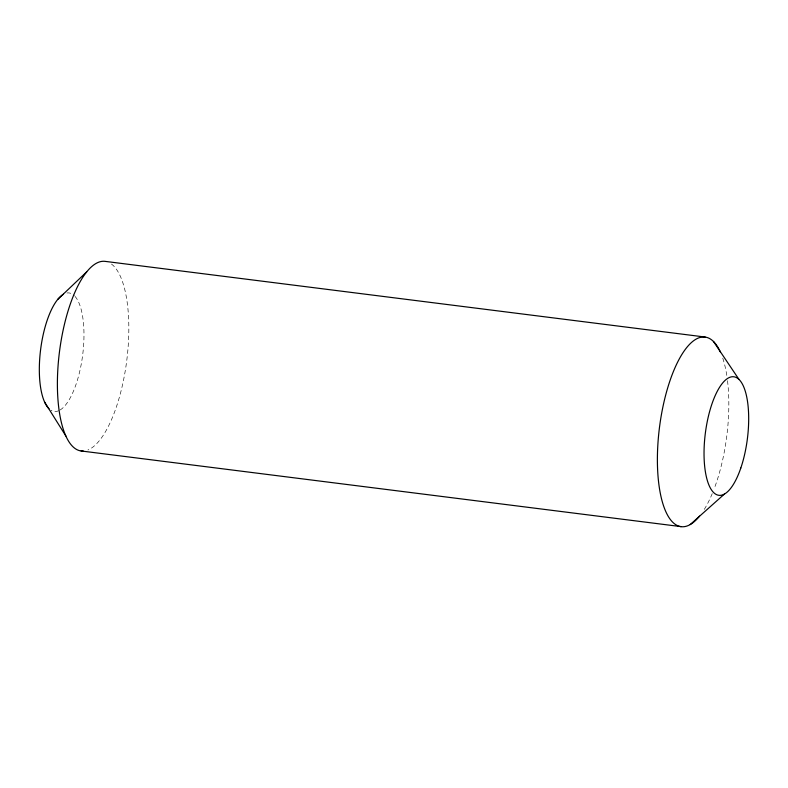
<?xml version="1.0" encoding="UTF-8"?>
<svg xmlns="http://www.w3.org/2000/svg" width="788" height="788" viewBox="0 0 788 788"><rect width="100%" height="100%" fill="white"/><g stroke="black" fill="none" stroke-linecap="round" stroke-linejoin="round"><path stroke-width="0.59" stroke-dasharray="3.94 2.96" d="M111.463 264.049A95.555 33.923 -82.8 0 1 126.75 360.559A95.555 33.923 -82.8 0 1 87.901 449.987M66.921 292.988A59.721 21.197 -82.8 0 1 74.338 295.677M75.018 296.386A59.721 21.197 -82.8 0 1 82.533 356.038A59.721 21.197 -82.8 0 1 59.839 410.134M58.686 410.715A59.721 21.197 -82.8 0 1 50.944 410.282M722.754 358.166A95.555 33.923 -82.8 0 1 726.851 375.817M727.511 380.673A95.555 33.923 -82.8 0 1 714.086 489.013M712.254 493.593A95.555 33.923 -82.8 0 1 703.428 510.722"/><path stroke-width="1.18" d="M57.642 299.509L86.69 271.87M690.219 524.542L724.536 493.968M705.122 337.037L105.119 261.37A95.555 33.923 -82.8 0 0 59.1 354.856A95.555 33.923 -82.8 0 0 83.321 451.041M81.105 450.963L681.108 526.63M713.426 341.411L739.045 379.511M44.64 402.126L65.897 436.059M699.537 516.13A95.555 33.923 -82.8 0 1 659.477 427.441A95.555 33.923 -82.8 0 1 720.33 351.94M48.955 408.716A59.721 21.197 -82.8 0 1 40.631 349.448A59.721 21.197 -82.8 0 1 63.464 294.259M740.809 468.033A59.721 21.197 -82.8 0 0 733.855 376.782A59.721 21.197 -82.8 0 0 704.393 463.275A59.721 21.197 -82.8 0 0 740.809 468.033"/></g></svg>
